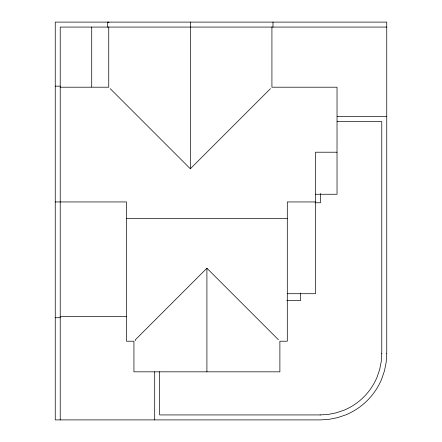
<?xml version="1.0" encoding="UTF-8"?>
<svg xmlns="http://www.w3.org/2000/svg" width="442" height="442" viewBox="0 0 442 442"><rect width="100%" height="100%" fill="white"/><g stroke="black" fill="none" stroke-linecap="round" stroke-linejoin="round"><path stroke-width="0.66" d="M381.789 353.274L381.242 361.606L379.678 369.468L377.098 377.065A61.316 61.316 0 0 1 343.915 410.248L336.318 412.828L328.456 414.392L320.124 414.939M110.185 88.638L190.336 168.789L270.487 88.638M278.449 339.776L206.911 268.239L135.374 339.776L135.374 340.732M386.75 27.072L60.222 27.072L60.222 419.9M55.25 86.151L60.222 86.151M60.222 87.201L108.749 87.201L108.749 27.072M337.235 116.578L386.75 116.578M337.196 121.55L381.777 121.55L381.777 353.44M337.025 152.214L315.478 152.214L315.478 293.709L287.3 293.709M315.616 194.259L337.025 194.259L337.025 87.201L271.924 87.201L271.924 27.072M55.25 201.939L126.522 201.939L126.522 341.213L133.937 341.213L133.937 371.832L279.885 371.832L279.885 341.213L287.3 341.213L287.3 201.939L315.478 201.939M315.036 202.767L320.45 202.767L320.45 193.486M126.522 218.514L287.3 218.514M286.748 300.56L300.56 300.56L300.56 292.985M60.222 316.676L126.423 316.676M55.25 317.726L60.222 317.726M320.29 414.928L159.672 414.928L159.672 371.716M109.058 22.293L107.699 22.1L107.699 27.072M272.974 22.1L272.974 27.072M206.911 268.239L206.911 371.832M190.336 22.1L190.336 168.789M154.7 371.761L154.7 419.9M91.715 27.072L91.715 86.975M386.75 353.6L386.181 362.252L384.49 370.761L381.706 378.971A66.3 66.3 0 0 1 345.821 414.856L337.611 417.64L329.102 419.331L320.45 419.9L55.25 419.9L55.25 22.1L386.75 22.1L386.75 353.6"/></g></svg>
